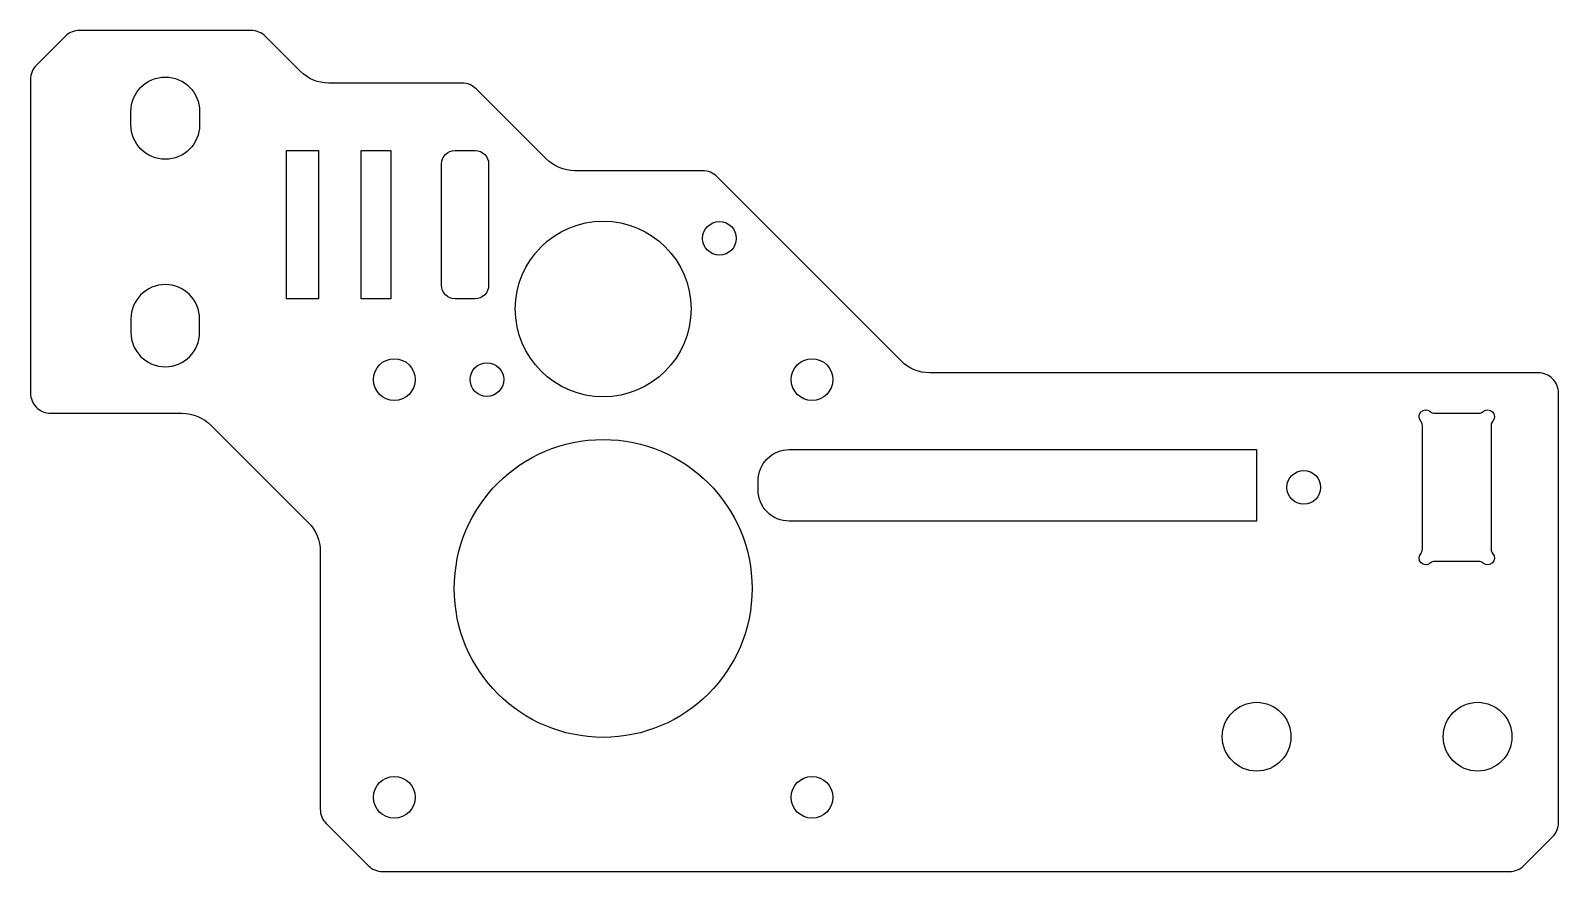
# Model space of a CAD drawing. Header units: millimetres. Extents: x -80 to 33, y -664 to -602.
import ezdxf

# ---------------------------------------------------------------- set-up
doc = ezdxf.new("R2010")
doc.units = ezdxf.units.MM
doc.layers.get('0').update_dxf_attribs({"linetype": 'CONTINUOUS'})

msp = doc.modelspace()

# ---------------------------------------------------------------- linework, layer by layer
for points in [[(33.4, -628.5, 0.414214), (31.9, -627), (-13.26, -627, -0.198912), (-15.38, -626.12), (-29.06, -612.44, 0.198912), (-30.12, -612), (-39.61, -612, -0.198912), (-41.73, -611.12), (-46.91, -605.94, 0.198912), (-47.97, -605.5), (-57.86, -605.5, -0.198912), (-59.98, -604.62), (-62.56, -602.04, 0.198912), (-63.62, -601.6), (-76.38, -601.6, 0.198912), (-77.44, -602.04), (-79.56, -604.16, 0.198912), (-80, -605.22), (-80, -628.5, 0.414214), (-78.5, -630), (-68.74, -630, -0.198912), (-66.62, -630.88), (-59.38, -638.12, -0.198912), (-58.5, -640.24), (-58.5, -659.38, 0.198912), (-58.06, -660.44), (-54.94, -663.56, 0.198912), (-53.88, -664), (29.78, -664, 0.198912), (30.84, -663.56), (32.96, -661.44, 0.198912), (33.4, -660.38)], [(-72.55, -608.6), (-72.55, -607.6, -1), (-67.45, -607.6), (-67.45, -608.6, -1)], [(-47, -621.5), (-48.5, -621.5, -0.414214), (-49.5, -620.5), (-49.5, -611.5, -0.414214), (-48.5, -610.5), (-47, -610.5, -0.414214), (-46, -611.5), (-46, -620.5, -0.414214)], [(-67.45, -623, 1), (-72.55, -623), (-72.55, -624, 1), (-67.45, -624)], [(24.21, -641, 0.182676), (23.88, -641.12, -0.939221), (23.18, -640.42, 0.182676), (23.3, -640.09), (23.3, -630.91, 0.182676), (23.18, -630.58, -0.939221), (23.88, -629.87, 0.182676), (24.21, -630), (27.49, -630, 0.182676), (27.82, -629.87, -0.939221), (28.53, -630.58, 0.182676), (28.4, -630.91), (28.4, -640.09, 0.182676), (28.53, -640.42, -0.939221), (27.82, -641.12, 0.182676), (27.49, -641)], [(-23.7, -632.7), (11, -632.7), (11, -638), (-23.7, -638, -0.414214), (-26, -635.7), (-26, -635, -0.414214)]]:
    msp.add_lwpolyline(points, format="xyb", close=True)
for points in [[(-58.62, -621.5), (-61, -621.5), (-61, -610.5), (-58.62, -610.5)], [(-55.45, -621.5), (-55.45, -610.5), (-53.25, -610.5), (-53.25, -621.5)]]:
    msp.add_lwpolyline(points, close=True)
for centre, radius in [((-37.5, -622.26), 6.52), ((-28.87, -617.02), 1.25), ((-53, -627.5), 1.55), ((-22, -627.5), 1.55), ((-46.13, -627.5), 1.25), ((-37.5, -643), 11.05), ((14.5, -635.5), 1.25), ((11, -654), 2.55), ((27.4, -654), 2.55), ((-53, -658.5), 1.55), ((-22, -658.5), 1.55)]:
    msp.add_circle(centre, radius)

doc.saveas('drawing.dxf')
